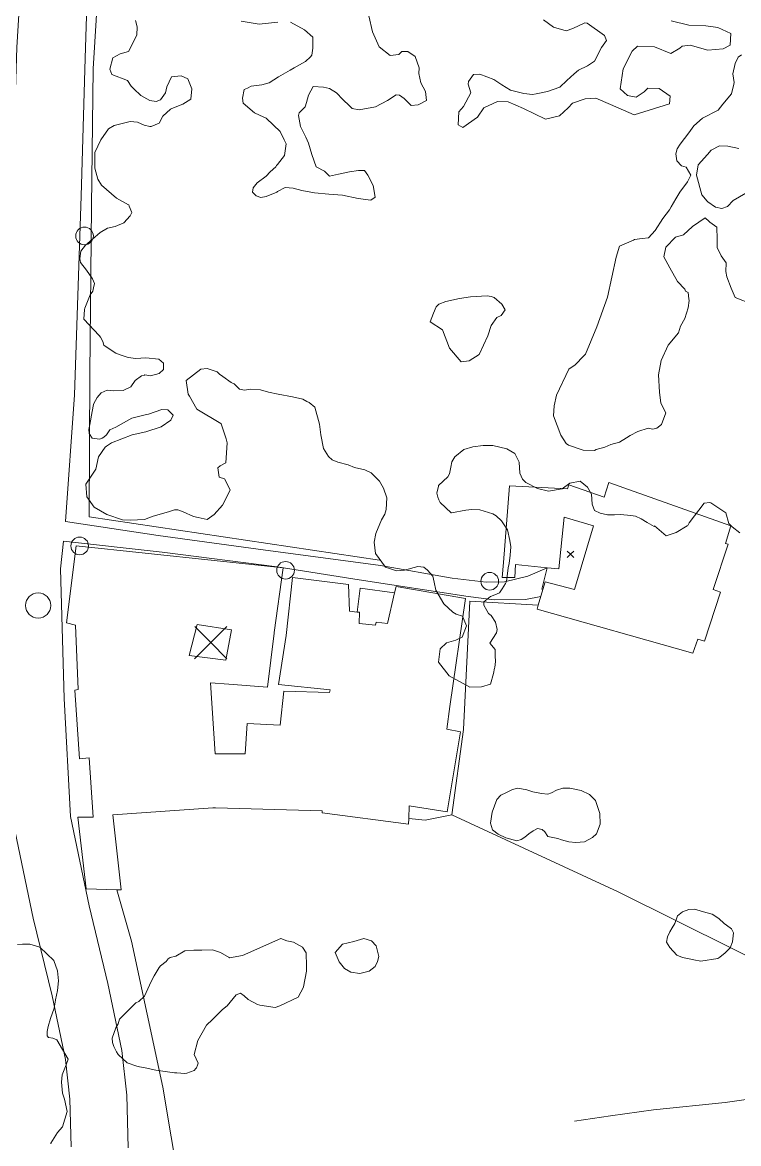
# Model space of a CAD drawing. Header units: metres. Extents: x 4652992 to 4879070, y 2074171 to 2309877.
# Drawn here: x 4654156.2 to 4654218.9, y 2307525.3 to 2307623.4 of the extents above; entities that cross this region are included whole.
import ezdxf

# ---------------------------------------------------------------- set-up
doc = ezdxf.new("R2010")
doc.units = ezdxf.units.M
doc.header["$MEASUREMENT"] = 0
doc.linetypes.add('DGN Style 3', pattern=[92.779933, 66.271381, -26.508552])
doc.layers.get('0').update_dxf_attribs({"color": 4, "lineweight": 0})
for name, color, linetype, lineweight in [('Level 18', 5, 'Continuous', 0), ('Level 19', 38, 'DGN Style 3', 0), ('Level 30', 5, 'Continuous', 0), ('Level 37', 3, 'Continuous', 0), ('Level 39', 9, 'Continuous', 0), ('Level 40', 1, 'Continuous', 0), ('Level 45', 9, 'Continuous', 0), ('Level 61', 4, 'Continuous', 0), ('Level 62', 4, 'Continuous', 0), ('Level 63', 3, 'Continuous', 0)]:
    doc.layers.add(name, color=color, linetype=linetype, lineweight=lineweight)

# ---------------------------------------------------------------- blocks, each defined once
blk = doc.blocks.new('POSTE')
at = {"color": 0, "linetype": 'ByBlock', "lineweight": -2}
blk.add_circle((0, 0), 0.770001, dxfattribs=at)
blk = doc.blocks.new('AL')
at = {"color": 0, "linetype": 'ByBlock', "lineweight": -2, "ltscale": 10}
blk.add_circle((0, 0), 1.100002, dxfattribs=at)
blk = doc.blocks.new('COTA')
at = {"color": 0, "linetype": 'ByBlock', "lineweight": -2, "ltscale": 10}
for p, q in [((-1.408457, 1.419522), (0, 0)), ((1.419522, 1.408457), (0, 0)), ((0, 0), (-1.419522, -1.408457)), ((0, 0), (1.408457, -1.419522))]:
    blk.add_line(p, q, dxfattribs=at)

msp = doc.modelspace()

# ---------------------------------------------------------------- linework, layer by layer
at = {"layer": 'Level 18', "color": 30}
for points in [[(4654159.944027, 2307579.750751, 1369.842738), (4654160.739083, 2307590.838462, 1368.62285), (4654161.303919, 2307608.224928, 1366.480114), (4654161.671776, 2307620.312413, 1364.809011), (4654162.016816, 2307631.440102, 1363.300824), (4654162.034107, 2307631.997755, 1363.2324), (4654162.092959, 2307632.880236, 1363.144985), (4654162.860176, 2307644.384557, 1362.132636), (4654163.837697, 2307659.28406, 1360.745777), (4654164.293136, 2307676.211612, 1359.388858), (4654165.445285, 2307694.717029, 1357.438978), (4654166.003327, 2307706.241484, 1356.053653), (4654167.792369, 2307731.258301, 1352.938586), (4654168.375376, 2307739.273994, 1352.10997), (4654168.229327, 2307748.154153, 1351.207726), (4654167.990342, 2307757.383387, 1350.215191), (4654167.44112, 2307771.048812, 1348.587897), (4654167.228226, 2307773.945371, 1348.174951), (4654167.048122, 2307776.39579, 1347.843984), (4654166.326664, 2307788.249847, 1346.198855), (4654164.708034, 2307799.225656, 1344.698556), (4654164.115723, 2307801.584107, 1344.334425)], [(4654156.369616, 2307632.793815, 1363.256254), (4654155.67289, 2307621.25058, 1364.67296), (4654155.305145, 2307609.16679, 1366.32941), (4654155.10507, 2307591.379807, 1368.509832), (4654154.932466, 2307579.768557, 1369.766389), (4654154.489895, 2307575.809567, 1370.196073), (4654154.766552, 2307566.205168, 1370.845889), (4654154.828308, 2307564.061262, 1371.040502), (4654155.393298, 2307553.286996, 1371.37239), (4654157.118831, 2307545.019247, 1371.525649), (4654158.774748, 2307538.221189, 1371.697675), (4654159.935728, 2307532.667271, 1371.931158), (4654160.317766, 2307529.199395, 1372.114), (4654160.427638, 2307525.006552, 1372.391293)], [(4654159.769024, 2307578.027894, 1370.001854), (4654159.497925, 2307575.602795, 1370.242527), (4654159.824536, 2307564.264191, 1371.033838), (4654160.36632, 2307553.932462, 1371.359905), (4654161.996419, 2307546.121978, 1371.561116), (4654163.652148, 2307539.324692, 1371.721519), (4654164.879264, 2307533.454391, 1371.858916), (4654165.310577, 2307529.539233, 1372.104304), (4654165.431497, 2307524.924788, 1372.413692)]]:
    msp.add_polyline3d(points, dxfattribs=at)
at = {"layer": 'Level 19', "linetype": 'DGN Style 3'}
for points in [[(4654159.944027, 2307579.750751, 1369.842738), (4654168.060796, 2307578.537425, 1370.908007), (4654176.796215, 2307577.330094, 1371.489241), (4654187.523815, 2307575.893958, 1371.853893), (4654193.797116, 2307574.791666, 1371.824524), (4654196.75627, 2307574.439072, 1371.632332), (4654198.372603, 2307574.475642, 1371.273272), (4654200.411026, 2307574.963379, 1370.769844), (4654202.109832, 2307575.714855, 1370.636211)], [(4654201.544376, 2307573.195803, 1370.936456), (4654200.214656, 2307572.935001, 1371.279615), (4654197.473825, 2307572.911015, 1371.574777), (4654195.196614, 2307573.180562, 1371.736974), (4654185.657355, 2307574.661433, 1371.766416), (4654178.454318, 2307575.791316, 1371.507171), (4654168.386498, 2307577.065181, 1370.875433), (4654159.769024, 2307578.027894, 1370.001854)]]:
    msp.add_polyline3d(points, dxfattribs=at)
at = {"layer": 'Level 30', "color": 1}
for points in [[(4654207.486719, 2307583.164155, 1372.232251), (4654218.186407, 2307579.387157, 1372.232251), (4654217.707726, 2307577.819829, 1372.632252), (4654217.945083, 2307577.772437, 1372.632252), (4654216.627962, 2307573.796836, 1373.632252), (4654217.274099, 2307573.555627, 1373.632252), (4654215.870294, 2307569.290487, 1372.932251), (4654215.27393, 2307569.448663, 1372.932251), (4654214.846528, 2307568.231223, 1372.932251), (4654201.211385, 2307572.076137, 1373.132252), (4654201.321253, 2307572.445564, 1373.132252), (4654201.722931, 2307573.796184, 1373.132252), (4654201.920735, 2307574.461293, 1373.132252), (4654204.482065, 2307573.792675, 1372.832252), (4654206.160267, 2307579.386493, 1372.932251), (4654203.598814, 2307580.144949, 1372.932251), (4654203.124646, 2307575.614594, 1373.132252), (4654202.109832, 2307575.714855, 1373.132252), (4654199.34089, 2307575.988419, 1373.132252), (4654199.268554, 2307574.862255, 1372.232251), (4654198.166646, 2307574.857483, 1372.232251), (4654198.271742, 2307576.170856, 1373.232251), (4654198.78886, 2307582.891798, 1373.232251), (4654203.892538, 2307582.613495, 1373.232251), (4654204.007928, 2307582.959527, 1372.832252), (4654207.088858, 2307581.872633, 1372.232251), (4654207.486719, 2307583.164155, 1372.232251)], [(4654178.975749, 2307575.705882, 1376.222), (4654178.212463, 2307570.027262, 1376.222), (4654178.205418, 2307569.974851, 1376.222), (4654177.612475, 2307565.240012, 1374.0323), (4654174.225376, 2307565.512994, 1374.017), (4654172.633017, 2307565.64133, 1374.3323), (4654173.027547, 2307559.425334, 1374.8523), (4654175.674795, 2307559.413189, 1375.1323), (4654175.840951, 2307562.078506, 1374.7323), (4654178.736887, 2307561.928836, 1374.7323), (4654179.052225, 2307564.898794, 1374.7323), (4654183.055308, 2307564.774152, 1374.8323), (4654183.104157, 2307565.013634, 1374.8323), (4654178.595426, 2307565.498646, 1374.8323), (4654179.259207, 2307569.76901, 1374.8323), (4654179.809197, 2307574.849715, 1373.9323), (4654184.709691, 2307574.24998, 1373.9323), (4654184.794447, 2307571.900008, 1374.2323), (4654185.467334, 2307571.833206, 1374.2323), (4654185.681647, 2307571.81193, 1374.2323), (4654185.629702, 2307570.83038, 1374.9323), (4654187.083298, 2307570.688455, 1374.9323), (4654187.135623, 2307570.945025, 1374.9323), (4654188.121741, 2307570.837113, 1374.9323), (4654188.742788, 2307573.509979, 1374.6019), (4654188.873518, 2307574.072616, 1374.5323), (4654194.945545, 2307573.00854, 1374.5323), (4654193.58587, 2307563.572778, 1375.1323), (4654193.329275, 2307561.585708, 1375.8323), (4654194.52466, 2307561.346867, 1375.5323), (4654193.331503, 2307554.340941, 1375.7323), (4654190.032229, 2307554.870714, 1376.4323), (4654189.98872, 2307553.757576, 1376.4323), (4654189.969038, 2307553.254037, 1376.4323), (4654182.394373, 2307554.26225, 1375.6323), (4654182.400773, 2307554.438902, 1375.6323), (4654173.076918, 2307554.684513, 1375.8885), (4654172.822305, 2307554.69122, 1375.4323), (4654164.089556, 2307554.091712, 1374.6323), (4654164.823739, 2307547.515377, 1374.6323), (4654164.418961, 2307547.524616, 1374.6323), (4654161.733883, 2307547.585904, 1374.6323), (4654161.015744, 2307553.859306, 1374.6323), (4654162.351019, 2307553.859877, 1374.6323), (4654162.019263, 2307559.063226, 1374.6323), (4654161.156511, 2307558.968306, 1374.6323), (4654160.752037, 2307564.987058, 1374.4323), (4654161.031944, 2307565.049939, 1374.4323), (4654160.81616, 2307570.675333, 1374.4323), (4654160.031969, 2307570.897414, 1375.9323), (4654160.879357, 2307577.617328, 1376.3323), (4654178.975749, 2307575.705882, 1376.222)], [(4654170.776437, 2307568.030722, 1373.7323), (4654173.968328, 2307567.615593, 1373.6386), (4654174.458353, 2307570.270863, 1376.1323), (4654171.447837, 2307570.747659, 1376.1323), (4654170.776437, 2307568.030722, 1373.7323)]]:
    msp.add_polyline3d(points, dxfattribs=at)
at = {"layer": 'Level 37', "elevation": 1373.432251, "flags": 128}
msp.add_lwpolyline([(4654185.467334, 2307571.833206), (4654185.740543, 2307573.923439), (4654188.742788, 2307573.509979)], dxfattribs=at)
at = {"layer": 'Level 37'}
for points in [[(4654187.426899, 2307576.381089, 1374.232251), (4654161.995799, 2307580.156737, 1373.432251), (4654162.059296, 2307592.683674, 1371.532252), (4654162.219575, 2307607.32159, 1369.392252), (4654162.344504, 2307619.373399, 1367.612252), (4654163.702924, 2307641.193479, 1365.412252), (4654166.491317, 2307668.894736, 1363.241407)], [(4654193.766997, 2307554.070934, 1374.732251), (4654208.325496, 2307547.324076, 1375.506254), (4654223.5146, 2307539.766449, 1375.006254), (4654231.19187, 2307544.668682, 1374.006254), (4654240.437481, 2307551.243955, 1372.006254), (4654251.619359, 2307559.544405, 1369.006254), (4654261.273748, 2307566.648393, 1366.506254), (4654270.338987, 2307573.761053, 1364.006254), (4654267.078027, 2307577.014191, 1364.190988), (4654261.512859, 2307582.566012, 1364.506254), (4654254.475388, 2307589.29742, 1364.006254), (4654257.061452, 2307594.045139, 1363.106255), (4654257.932782, 2307595.55969, 1363.057928)], [(4654189.98872, 2307553.757576, 1374.732251), (4654191.414037, 2307553.611605, 1374.732251), (4654193.766997, 2307554.070934, 1374.732251), (4654194.765688, 2307561.552517, 1374.432251), (4654195.338902, 2307572.781075, 1373.132252), (4654201.321253, 2307572.445564, 1372.742066)], [(4654164.418961, 2307547.524616, 1373.460917), (4654165.708197, 2307543.019031, 1373.732251), (4654168.461394, 2307530.242045, 1373.532252), (4654169.909117, 2307521.543223, 1373.932251), (4654166.364065, 2307520.959994, 1373.932251), (4654166.288116, 2307513.748262, 1375.232251), (4654165.825065, 2307505.623218, 1376.132252), (4654165.49212, 2307501.233626, 1376.732251), (4654170.347806, 2307501.015523, 1376.638778)], [(4654204.502295, 2307527.251376, 1376.640047), (4654207.641215, 2307527.724795, 1376.840047), (4654211.411791, 2307528.249209, 1376.840047), (4654217.668215, 2307528.894061, 1375.940048), (4654223.822143, 2307529.769004, 1375.940048), (4654228.127051, 2307530.395453, 1375.640047), (4654232.374977, 2307531.103839, 1375.240048), (4654241.460479, 2307532.277062, 1373.740048), (4654245.995557, 2307533.166473, 1373.540048), (4654254.59169, 2307534.090912, 1371.440048), (4654263.44615, 2307535.021075, 1369.340047), (4654272.284444, 2307535.641598, 1368.740048), (4654280.201259, 2307536.159147, 1367.173064)]]:
    msp.add_polyline3d(points, dxfattribs=at)
at = {"layer": 'Level 40', "color": 3, "flags": 128}
for points, elevation in [([(4654205.078021, 2307556.21799), (4654205.799074, 2307555.846158), (4654206.322627, 2307555.342894), (4654206.712428, 2307554.182826), (4654206.752844, 2307553.263386), (4654206.410422, 2307552.420384), (4654206.058934, 2307552.091842), (4654205.356996, 2307551.719361), (4654204.60141, 2307551.642411), (4654203.988651, 2307551.707826), (4654203.3435, 2307551.89364), (4654203.0265, 2307552.013914), (4654202.151438, 2307552.188681), (4654201.890192, 2307552.582637), (4654201.650189, 2307552.80146), (4654201.267353, 2307552.877919), (4654200.883454, 2307552.669776), (4654200.4884, 2307552.406895), (4654200.148035, 2307552.133088), (4654199.818819, 2307551.914018), (4654199.457214, 2307551.815343), (4654198.483923, 2307552.066695), (4654197.806398, 2307552.372904), (4654197.315258, 2307552.755815), (4654197.153343, 2307553.357786), (4654197.288266, 2307554.299197), (4654197.686552, 2307555.415826), (4654198.049219, 2307555.799071), (4654198.4878, 2307555.996275), (4654199.05806, 2307556.281095), (4654199.540172, 2307556.412644), (4654200.305807, 2307556.259737), (4654200.841539, 2307556.095786), (4654201.607178, 2307555.942878), (4654202.165214, 2307555.88839), (4654202.472106, 2307555.997974), (4654202.921821, 2307556.249906), (4654203.46976, 2307556.425263), (4654204.093629, 2307556.414584), (4654205.078021, 2307556.21799)], 1378.132252), ([(4654212.848455, 2307542.452825), (4654212.547706, 2307542.939829), (4654212.641647, 2307543.40136), (4654212.838053, 2307543.842421), (4654213.039199, 2307544.1758), (4654213.276396, 2307544.555339), (4654213.519762, 2307545.227139), (4654213.941483, 2307545.596493), (4654214.485586, 2307545.781313), (4654214.998378, 2307545.8123), (4654215.981746, 2307545.535852), (4654216.534864, 2307545.372018), (4654217.128312, 2307545.01336), (4654217.59843, 2307544.572605), (4654218.104604, 2307544.17801), (4654218.222253, 2307544.101148), (4654218.415816, 2307543.742304), (4654218.336158, 2307542.957743), (4654218.124132, 2307542.439751), (4654217.686765, 2307541.993442), (4654217.208592, 2307541.608645), (4654217.028801, 2307541.511137), (4654215.541104, 2307541.274601), (4654214.951903, 2307541.392284), (4654214.516408, 2307541.479268), (4654213.952827, 2307541.591834), (4654213.43574, 2307541.80185), (4654212.848455, 2307542.452825)], 1378.44)]:
    msp.add_lwpolyline(points, dxfattribs=dict(at, elevation=elevation))
at = {"layer": 'Level 40', "color": 3}
for points in [[(4654218.966202, 2307578.750511, 1373.5358), (4654218.286678, 2307579.276631, 1373.5358), (4654217.99828, 2307579.585179, 1373.5358), (4654217.729801, 2307580.505662, 1373.5358), (4654216.429818, 2307581.384983, 1373.5358), (4654216.340259, 2307581.421981, 1373.5358), (4654215.836857, 2307581.35771, 1373.5358), (4654214.519912, 2307579.62717, 1373.5358), (4654214.422601, 2307579.395631, 1373.5358), (4654214.36647, 2307579.38032, 1373.5358), (4654213.380723, 2307578.7859, 1373.5358), (4654212.505714, 2307578.495687, 1373.5358), (4654211.508462, 2307579.375154, 1373.5358), (4654211.468172, 2307579.333004, 1373.5358), (4654210.862964, 2307579.65462, 1373.5358), (4654210.320907, 2307579.975829, 1373.5358), (4654209.822859, 2307580.21365, 1373.5358), (4654209.43717, 2307580.290659, 1373.5358), (4654208.50942, 2307580.383022, 1373.5358), (4654207.981635, 2307580.354419, 1373.5358), (4654207.373561, 2307580.353578, 1373.5358), (4654206.748743, 2307580.476089, 1373.5358), (4654206.254367, 2307580.721919, 1373.5358), (4654206.043548, 2307581.287403, 1373.5358), (4654205.966493, 2307582.151462, 1373.5358), (4654205.641786, 2307582.758312, 1373.5358), (4654204.980572, 2307583.288539, 1373.5358), (4654204.092237, 2307583.114571, 1373.5358), (4654203.401526, 2307582.614512, 1373.5358), (4654202.212749, 2307582.413003, 1373.5358), (4654201.240541, 2307582.655782, 1373.5358), (4654200.242563, 2307583.180532, 1373.5358), (4654199.947982, 2307583.44869, 1373.5358), (4654199.705245, 2307583.990486, 1373.5358), (4654199.650953, 2307584.95493, 1373.5358), (4654199.275208, 2307585.714658, 1373.5358), (4654198.557955, 2307586.12339, 1373.5358), (4654197.353063, 2307586.416361, 1373.5358), (4654196.491017, 2307586.40114, 1373.5358), (4654195.587095, 2307586.299355, 1373.5358), (4654194.80153, 2307586.052977, 1373.5358), (4654194.003405, 2307585.430063, 1373.5358), (4654193.760459, 2307584.976672, 1373.5358), (4654193.668812, 2307584.527167, 1373.5358), (4654193.544138, 2307583.915666, 1373.5358), (4654193.416945, 2307583.670629, 1373.5358), (4654192.585014, 2307582.902555, 1373.5358), (4654192.57518, 2307582.854325, 1373.5358), (4654192.447341, 2307582.227335, 1373.5358), (4654192.51697, 2307581.888275, 1373.5358), (4654192.620517, 2307581.650963, 1373.5358), (4654192.733719, 2307581.417238, 1373.5358), (4654193.704878, 2307580.52059, 1373.5358), (4654193.719224, 2307580.517726, 1373.5358), (4654194.987051, 2307580.737405, 1373.5358), (4654195.500421, 2307580.810274, 1373.5358), (4654196.212205, 2307580.772579, 1373.5358), (4654197.34293, 2307580.44178, 1373.5358), (4654197.634469, 2307580.238625, 1373.5358), (4654198.091173, 2307579.811646, 1373.5358), (4654198.621102, 2307579.038103, 1373.5358), (4654198.829237, 2307578.091882, 1373.5358), (4654198.917733, 2307577.541325, 1373.5358), (4654198.860897, 2307576.798597, 1373.5358), (4654198.767677, 2307576.066394, 1373.5358), (4654198.6919, 2307575.694561, 1373.5358), (4654198.531645, 2307574.50093, 1375.0358), (4654198.43929, 2307574.337004, 1375.0358), (4654198.164011, 2307573.875535, 1375.0358), (4654197.929004, 2307573.50971, 1375.0358), (4654197.528885, 2307573.339073, 1375.0358), (4654197.143193, 2307573.196423, 1375.0358), (4654196.568028, 2307572.729222, 1375.0358), (4654196.546297, 2307572.445729, 1375.0358), (4654196.821699, 2307571.969085, 1375.0358), (4654196.961293, 2307571.710197, 1375.0358), (4654197.194184, 2307571.533369, 1375.0358), (4654197.576933, 2307570.955575, 1375.0358), (4654197.724263, 2307570.293527, 1375.0358), (4654197.665384, 2307570.004618, 1375.0358), (4654197.080048, 2307569.098423, 1375.0358), (4654197.546133, 2307568.542296, 1375.64), (4654197.540095, 2307568.002239, 1375.64), (4654197.573027, 2307567.497215, 1375.64), (4654197.510058, 2307566.966021, 1375.64), (4654197.499831, 2307566.915838, 1375.64), (4654197.403572, 2307566.443509, 1375.64), (4654197.139776, 2307565.530876, 1376.44), (4654196.36447, 2307565.27828, 1376.44), (4654195.320332, 2307565.260445, 1376.44), (4654193.531802, 2307566.251376, 1376.44), (4654192.582348, 2307567.451597, 1375.64), (4654192.726108, 2307568.601049, 1375.64), (4654193.285506, 2307569.12372, 1375.64), (4654194.105109, 2307569.367863, 1375.64), (4654194.668159, 2307569.620976, 1375.64), (4654195.038797, 2307570.622292, 1377.0358), (4654194.695505, 2307571.475594, 1377.5358), (4654194.122662, 2307571.645105, 1378.0358), (4654193.827997, 2307571.824463, 1378.0358), (4654193.063566, 2307572.562572, 1378.0358), (4654192.366231, 2307573.758762, 1378.0358), (4654192.214568, 2307574.438768, 1378.0358), (4654192.082701, 2307574.971451, 1378.0358), (4654191.6246, 2307575.506246, 1377.0358), (4654191.297672, 2307575.748097, 1377.0358), (4654190.766354, 2307575.822555, 1377.0358), (4654189.597836, 2307575.508425, 1377.0358), (4654188.924667, 2307575.44052, 1377.0358), (4654187.954913, 2307575.745134, 1377.0358), (4654187.086631, 2307576.954003, 1377.0358), (4654186.949195, 2307577.950034, 1377.0358), (4654187.095953, 2307578.715433, 1377.0358), (4654187.595572, 2307579.904777, 1377.0358), (4654187.887531, 2307580.392505, 1377.0358), (4654188.004255, 2307580.81776, 1377.0358), (4654188.053586, 2307581.813873, 1377.0358), (4654187.768649, 2307582.673156, 1377.0358), (4654187.428171, 2307583.282362, 1377.0358), (4654186.705075, 2307584.013686, 1377.0358), (4654186.135432, 2307584.289944, 1377.0358), (4654185.220849, 2307584.485177, 1376.0358), (4654184.686658, 2307584.729152, 1376.0358), (4654183.783515, 2307584.959508, 1376.0358), (4654183.270973, 2307585.161902, 1376.0358), (4654182.946438, 2307585.432442, 1376.0358), (4654182.528384, 2307586.160644, 1376.0358), (4654182.291512, 2307587.352097, 1376.0358), (4654182.165144, 2307588.271469, 1376.0358), (4654181.763729, 2307589.765032, 1376.0358), (4654181.256572, 2307590.160308, 1376.0358), (4654181.059309, 2307590.250216, 1376.0358), (4654180.7087, 2307590.475899, 1376.0358), (4654179.793093, 2307590.658817, 1374.0358), (4654178.540205, 2307590.908965, 1374.0358), (4654177.69763, 2307591.077191, 1374.0358), (4654177.010559, 2307591.271244, 1374.0358), (4654176.145518, 2307591.329935, 1374.0358), (4654175.61043, 2307591.25399, 1374.0358), (4654175.177799, 2307591.329532, 1374.0358), (4654174.700655, 2307591.803426, 1374.0358), (4654174.673651, 2307591.801508, 1374.0358), (4654174.426518, 2307591.912764, 1373.0358), (4654173.720826, 2307592.449328, 1372.5358), (4654173.420452, 2307592.65618, 1372.5358), (4654173.214132, 2307592.844254, 1372.5358), (4654172.349443, 2307593.163773, 1372.5358), (4654171.794603, 2307593.08633, 1372.5358), (4654170.509341, 2307592.113602, 1372.5358), (4654170.66465, 2307590.905199, 1372.5358), (4654170.798967, 2307590.71444, 1372.5358), (4654171.42707, 2307589.590002, 1372.5358), (4654173.526641, 2307588.332775, 1373.0358), (4654173.558351, 2307588.311028, 1373.0358), (4654173.99805, 2307586.980912, 1373.0358), (4654174.096603, 2307586.63977, 1373.0358), (4654173.981346, 2307584.904973, 1373.0358), (4654173.487194, 2307584.628449, 1373.0358), (4654173.280638, 2307584.442271, 1373.0358), (4654173.388819, 2307583.646918, 1373.0358), (4654173.857715, 2307583.49326, 1373.0358), (4654174.339069, 2307582.521302, 1373.0358), (4654173.829421, 2307581.447348, 1373.0358), (4654173.670471, 2307581.192539, 1373.0358), (4654172.96143, 2307580.355242, 1373.0358), (4654172.33878, 2307579.941179, 1373.0358), (4654171.548835, 2307580.098915, 1373.0358), (4654171.128795, 2307580.182788, 1373.0358), (4654170.224614, 2307580.608057, 1373.0358), (4654169.779919, 2307580.781339, 1374.5358), (4654169.490982, 2307580.785592, 1374.5358), (4654168.939467, 2307580.594518, 1374.5358), (4654167.596948, 2307580.236269, 1374.5358), (4654166.855778, 2307579.934691, 1374.5358), (4654165.613164, 2307579.859893, 1374.5358), (4654164.918526, 2307579.915301, 1374.5358), (4654163.565167, 2307580.370491, 1374.5358), (4654162.437862, 2307581.008009, 1374.5358), (4654161.803387, 2307581.917924, 1374.5358), (4654161.715082, 2307583.027185, 1374.5358), (4654162.301765, 2307583.889234, 1374.5358), (4654162.599541, 2307584.343669, 1374.62), (4654162.838614, 2307585.417584, 1374.62), (4654163.394733, 2307586.254703, 1373.99), (4654163.539423, 2307586.352024, 1373.8995), (4654163.95429, 2307586.63107, 1373.64), (4654165.777006, 2307587.351976, 1373.08), (4654166.959348, 2307587.615811, 1372.87), (4654168.305914, 2307588.056114, 1372.87), (4654169.163445, 2307588.626284, 1372.87), (4654169.351193, 2307589.072305, 1372.87), (4654168.89447, 2307589.518064, 1372.87), (4654168.355527, 2307589.561204, 1372.87), (4654167.79694, 2307589.350399, 1372.87), (4654167.20739, 2307589.145774, 1372.87), (4654167.039946, 2307589.114739, 1372.87), (4654165.75122, 2307588.793174, 1372.45), (4654164.337922, 2307588.027557, 1372.24), (4654163.803504, 2307587.779386, 1372.24), (4654163.522613, 2307587.351542, 1372.24), (4654163.286046, 2307587.140679, 1372.24), (4654163.13682, 2307587.063639, 1372.24), (4654162.925539, 2307586.954562, 1372.24), (4654162.268528, 2307587.053484, 1372.24), (4654161.99736, 2307587.462514, 1372.24), (4654161.97407, 2307587.822047, 1372.24), (4654162.062731, 2307588.256008, 1372.24), (4654162.259728, 2307589.378072, 1372.24), (4654162.386382, 2307589.997989, 1372.24), (4654162.405379, 2307590.090976, 1372.24), (4654162.705265, 2307590.611774, 1372.24), (4654163.048115, 2307591.027209, 1372.24), (4654163.576181, 2307591.244364, 1372.24), (4654164.177522, 2307591.188817, 1372.24), (4654164.990087, 2307591.220131, 1372.24), (4654165.667401, 2307591.536518, 1372.24), (4654166.041884, 2307592.10691, 1372.24), (4654166.576933, 2307592.516205, 1372.24), (4654166.865193, 2307592.580933, 1372.24), (4654166.881099, 2307592.584505, 1372.24), (4654167.38315, 2307592.516524, 1372.24), (4654168.134398, 2307592.721361, 1372.24), (4654168.526511, 2307593.062412, 1372.24), (4654168.510188, 2307593.614032, 1372.24), (4654168.096095, 2307593.954757, 1372.24), (4654166.961754, 2307594.084466, 1372.24), (4654166.080928, 2307594.034534, 1372.24), (4654165.417647, 2307594.10245, 1372.24), (4654164.723763, 2307594.344255, 1372.24), (4654164.333959, 2307594.480095, 1372.24), (4654163.330428, 2307595.171514, 1372.6432), (4654163.288636, 2307595.200309, 1372.66), (4654163.19077, 2307595.509988, 1372.66), (4654163.012669, 2307595.900159, 1372.66), (4654162.893897, 2307596.028147, 1372.563), (4654161.556273, 2307597.46956, 1371.47), (4654161.597029, 2307598.30085, 1371.47), (4654161.64226, 2307598.420067, 1371.47), (4654162.086651, 2307599.591342, 1371.47), (4654162.31776, 2307599.93261, 1371.47), (4654162.386254, 2307600.201895, 1371.47), (4654162.481868, 2307600.577802, 1371.47), (4654162.309842, 2307600.999543, 1371.47), (4654161.785395, 2307601.749899, 1371.47), (4654161.248282, 2307602.438208, 1371.47), (4654161.187628, 2307602.773134, 1371.47), (4654161.289721, 2307603.430659, 1371.47), (4654161.682886, 2307603.933222, 1371.47), (4654162.312118, 2307604.485488, 1371.47), (4654162.978686, 2307605.06257, 1371.47), (4654163.600885, 2307605.422545, 1371.47), (4654164.278081, 2307605.577863, 1371.47), (4654165.055308, 2307605.906882, 1371.47), (4654165.597808, 2307606.5087, 1371.47), (4654165.754192, 2307606.800259, 1371.47), (4654165.522358, 2307607.349441, 1371.47), (4654165.471478, 2307607.469968, 1371.47), (4654165.451324, 2307607.481094, 1371.4542), (4654164.39707, 2307608.063118, 1370.63), (4654163.076639, 2307609.192463, 1370.49), (4654162.768213, 2307609.738785, 1370.49), (4654162.51123, 2307610.694939, 1370.49), (4654162.499229, 2307612.068411, 1370.07), (4654163.01588, 2307613.179041, 1369.72), (4654163.697928, 2307614.142634, 1369.72), (4654164.209183, 2307614.428716, 1369.72), (4654165.603906, 2307614.764847, 1369.72), (4654166.238106, 2307614.702938, 1369.72), (4654166.834212, 2307614.454568, 1369.72), (4654167.318353, 2307614.334804, 1369.72), (4654167.440168, 2307614.321804, 1369.5358), (4654168.140503, 2307614.624121, 1369.5358), (4654168.452161, 2307615.226187, 1369.5358), (4654168.464273, 2307615.247218, 1369.5358), (4654169.128049, 2307615.851555, 1369.5358), (4654169.241267, 2307615.905592, 1369.5358), (4654170.213189, 2307616.292955, 1369.5358), (4654170.897393, 2307616.733508, 1369.5358), (4654171.000711, 2307617.630058, 1369.5358), (4654170.633646, 2307618.520113, 1369.5358), (4654170.063619, 2307618.757802, 1369.5358), (4654169.225921, 2307618.689073, 1369.5358), (4654168.794467, 2307617.804851, 1369.5358), (4654168.684593, 2307617.28756, 1369.5358), (4654168.258196, 2307616.681149, 1369.5358), (4654167.868308, 2307616.526349, 1369.5358), (4654167.331255, 2307616.603195, 1369.5358), (4654166.520688, 2307617.03644, 1369.5358), (4654165.904564, 2307617.624794, 1369.5358), (4654165.699535, 2307617.87218, 1369.5358), (4654165.37571, 2307618.352238, 1369.5358), (4654163.997765, 2307618.873426, 1369.5358), (4654163.811411, 2307619.367693, 1369.5358), (4654164.08505, 2307620.350136, 1369.5358), (4654164.729022, 2307620.705621, 1369.5358), (4654165.445897, 2307620.909032, 1369.5358), (4654166.179184, 2307622.334349, 1369.5358), (4654166.200734, 2307623.053984, 1369.5358), (4654166.052488, 2307623.613008, 1369.5358)], [(4654175.311487, 2307623.549958, 1366.01), (4654176.896076, 2307623.291232, 1366.29), (4654178.520126, 2307623.47781, 1366.57)], [(4654179.624205, 2307623.458867, 1366.57), (4654180.851714, 2307622.811001, 1366.57), (4654181.575585, 2307622.162938, 1366.57), (4654181.581502, 2307621.204938, 1366.57), (4654181.501503, 2307620.566227, 1366.57), (4654181.375091, 2307620.440377, 1366.57), (4654180.937583, 2307620.024096, 1366.57), (4654179.947203, 2307619.463535, 1366.7469), (4654179.603538, 2307619.269018, 1366.8083), (4654178.586548, 2307618.693396, 1366.99), (4654177.77119, 2307618.151436, 1366.99), (4654177.131547, 2307617.977092, 1366.99), (4654176.2017, 2307617.860672, 1366.99), (4654175.854533, 2307617.701169, 1366.99), (4654175.590666, 2307617.579938, 1366.99), (4654175.43266, 2307616.80606, 1366.99), (4654175.498758, 2307616.390152, 1366.99), (4654176.48284, 2307615.539296, 1366.99), (4654177.290687, 2307615.165397, 1367.6474), (4654177.515086, 2307615.061538, 1367.83), (4654177.54234, 2307615.035227, 1367.8473), (4654178.725237, 2307613.89328, 1368.6), (4654179.077214, 2307613.168585, 1368.9728), (4654179.253993, 2307612.804609, 1369.16), (4654179.09545, 2307611.781987, 1369.16), (4654178.484088, 2307611.000344, 1369.16), (4654178.408566, 2307610.92848, 1369.16), (4654178.342402, 2307610.810302, 1369.0358), (4654177.860507, 2307610.361434, 1369.0358), (4654177.489402, 2307609.97641, 1369.0358), (4654176.707261, 2307609.38976, 1369.0358), (4654176.375495, 2307608.976712, 1369.0358), (4654176.307263, 2307608.59988, 1370.0358), (4654176.632866, 2307608.27069, 1370.0358), (4654177.033837, 2307608.113787, 1370.0358), (4654177.489346, 2307608.208585, 1370.0358), (4654178.423922, 2307608.595138, 1370.0358), (4654178.483194, 2307608.642771, 1370.0358), (4654179.174525, 2307608.993187, 1370.0358), (4654179.861962, 2307608.949301, 1370.0358), (4654180.615311, 2307608.719313, 1370.0358), (4654181.736688, 2307608.518498, 1370.0358), (4654182.997815, 2307608.404174, 1370.0358), (4654184.186782, 2307608.322995, 1370.0358), (4654185.568281, 2307608.023475, 1370.0358), (4654186.660082, 2307607.873682, 1370.0358), (4654187.039195, 2307608.159047, 1370.0358), (4654186.876799, 2307609.157969, 1370.0358), (4654186.392712, 2307610.085141, 1370.0358), (4654186.098163, 2307610.476606, 1370.0358), (4654185.590285, 2307610.494133, 1370.0358), (4654184.790143, 2307610.362052, 1370.0358), (4654183.821238, 2307610.148239, 1370.0358), (4654183.033743, 2307609.993905, 1370.0358), (4654182.612941, 2307610.415137, 1370.0358), (4654181.880992, 2307610.812956, 1370.0358), (4654181.878314, 2307610.799837, 1370.0358), (4654181.512133, 2307611.878021, 1370.0358), (4654181.212131, 2307612.888938, 1370.0358), (4654180.964562, 2307613.388863, 1370.0358), (4654180.501299, 2307614.332089, 1370.0358), (4654180.325838, 2307615.287054, 1370.0358), (4654180.387649, 2307615.535179, 1370.0358), (4654180.792123, 2307615.926752, 1370.0358), (4654180.928973, 2307616.06129, 1370.0358), (4654181.023949, 2307616.425014, 1369.0358), (4654181.21553, 2307617.06752, 1369.0358), (4654181.615446, 2307617.835864, 1369.0358), (4654182.534641, 2307617.773929, 1369.0358), (4654183.053494, 2307617.670362, 1369.0358), (4654183.67177, 2307617.274459, 1369.0358), (4654184.221302, 2307616.707998, 1369.0358), (4654184.795717, 2307616.147672, 1369.0358), (4654185.028505, 2307615.898628, 1369.0358), (4654185.637971, 2307615.805951, 1369.0358), (4654187.077552, 2307616.06195, 1369.0358), (4654188.132491, 2307616.616046, 1369.0358), (4654188.882434, 2307617.11458, 1369.0358), (4654189.181941, 2307617.08668, 1369.0358), (4654189.569716, 2307616.784925, 1369.0358), (4654190.187823, 2307616.165274, 1369.0358), (4654190.811475, 2307616.243362, 1369.0358), (4654191.524047, 2307616.616731, 1369.0358), (4654191.458856, 2307617.407896, 1369.0358), (4654191.036913, 2307618.143012, 1369.0358), (4654190.86865, 2307618.967693, 1369.0358), (4654190.88589, 2307619.483722, 1369.0358), (4654190.551301, 2307620.466938, 1369.0358), (4654189.899328, 2307620.914609, 1369.0358), (4654189.382827, 2307620.91292, 1369.0358), (4654189.114151, 2307620.633385, 1369.0358), (4654188.365831, 2307620.54302, 1369.0358), (4654187.389112, 2307621.297907, 1369.0358), (4654186.807833, 2307622.633071, 1369.0358), (4654186.486039, 2307624.034049, 1369.0358)], [(4654201.768339, 2307623.664945, 1365.0358), (4654202.652122, 2307623.02004, 1365.0358), (4654203.762468, 2307622.72034, 1365.0358), (4654204.348934, 2307622.915631, 1365.0358), (4654205.387062, 2307623.411196, 1365.0358), (4654205.612189, 2307623.366263, 1365.0358), (4654207.110234, 2307622.286418, 1365.0358), (4654207.306829, 2307621.866529, 1365.5358), (4654206.86933, 2307621.251515, 1365.5358), (4654206.234583, 2307620.051538, 1365.5358), (4654205.62632, 2307619.649541, 1366.5358), (4654204.845375, 2307619.259824, 1366.5358), (4654204.469454, 2307618.945145, 1366.5358), (4654203.807769, 2307618.375725, 1366.5358), (4654203.220976, 2307617.791346, 1366.5358), (4654202.125119, 2307617.386511, 1366.5358), (4654201.149954, 2307617.19142, 1366.5358), (4654200.829059, 2307617.140698, 1368.0358), (4654200.066243, 2307617.21516, 1368.0358), (4654198.885364, 2307617.528661, 1368.0358), (4654198.124, 2307617.991813, 1368.0358), (4654197.437401, 2307618.440039, 1368.0358), (4654196.212276, 2307618.917957, 1368.0358), (4654195.658501, 2307618.872902, 1368.0358), (4654195.222285, 2307618.259816, 1368.0358), (4654195.176553, 2307618.035556, 1368.0358), (4654195.413143, 2307617.288161, 1368.0358), (4654194.780202, 2307616.091917, 1368.0358), (4654194.374453, 2307615.628301, 1368.0358), (4654194.295291, 2307614.477066, 1368.0358), (4654194.713361, 2307614.238008, 1368.0358), (4654195.988663, 2307615.150492, 1368.0358), (4654196.545377, 2307615.972979, 1368.0358), (4654197.744417, 2307616.511639, 1368.0358), (4654198.671997, 2307616.482088, 1368.0358), (4654200.03145, 2307615.899541, 1368.0358), (4654201.943284, 2307614.973332, 1368.0358), (4654203.171341, 2307615.272808, 1368.0358), (4654203.937012, 2307615.975764, 1368.0358), (4654204.327459, 2307616.364616, 1368.0358), (4654205.421197, 2307616.768677, 1368.0358), (4654206.363998, 2307616.813882, 1368.0358), (4654207.648727, 2307616.246266, 1368.0358), (4654209.725371, 2307615.364983, 1368.0358), (4654212.796047, 2307616.308004, 1368.0358), (4654212.858326, 2307616.995722, 1368.0358), (4654211.903069, 2307617.653146, 1368.0358), (4654210.90076, 2307617.697618, 1368.0358), (4654210.600344, 2307617.368615, 1368.0358), (4654209.880445, 2307616.889953, 1368.0358), (4654209.132859, 2307617.03917, 1368.0358), (4654208.47666, 2307617.63691, 1368.0358), (4654208.752201, 2307619.37112, 1368.0358), (4654209.535782, 2307620.926062, 1368.0358), (4654210.016154, 2307621.374685, 1368.0358), (4654211.48217, 2307621.315439, 1368.0358), (4654212.91636, 2307620.718046, 1368.0358), (4654213.710956, 2307621.181736, 1368.0358), (4654213.906139, 2307621.376134, 1368.0358), (4654214.624602, 2307621.466089, 1368.0358), (4654216.164006, 2307621.003273, 1368.0358), (4654217.51095, 2307621.12336, 1368.0358), (4654218.125558, 2307621.467392, 1368.0358), (4654218.17391, 2307622.468908, 1368.0358), (4654217.038736, 2307623.006594, 1368.0358), (4654215.976972, 2307623.140726, 1368.0358), (4654214.510999, 2307623.199972, 1368.0358), (4654212.956419, 2307623.588023, 1368.0358)], [(4654219.098453, 2307620.610368, 1367.2), (4654218.810298, 2307620.3979, 1367.2), (4654218.54168, 2307619.852678, 1366.92), (4654218.358403, 2307618.952551, 1366.92), (4654218.481848, 2307618.178531, 1366.92), (4654218.447816, 2307618.049125, 1366.9479), (4654218.225571, 2307617.204048, 1367.13), (4654217.482355, 2307616.295167, 1367.7537), (4654217.271584, 2307616.037414, 1367.9305), (4654217.057727, 2307615.775888, 1368.11), (4654215.69749, 2307615.074441, 1368.46), (4654214.948809, 2307614.382406, 1368.46), (4654214.497106, 2307613.771327, 1368.46), (4654213.738427, 2307612.800752, 1368.46), (4654213.46723, 2307612.387371, 1368.46), (4654213.375732, 2307611.938115, 1368.46), (4654213.436485, 2307611.318205, 1368.46), (4654213.866621, 2307610.905075, 1368.46), (4654214.261807, 2307610.77944, 1368.46), (4654214.681981, 2307610.087769, 1368.46), (4654214.374181, 2307609.494645, 1368.46), (4654213.723613, 2307608.595882, 1368.46), (4654213.370872, 2307608.011701, 1368.46), (4654212.953735, 2307607.307797, 1368.46), (4654212.800984, 2307607.050033, 1368.46), (4654212.222757, 2307606.27704, 1368.46), (4654211.544679, 2307605.243397, 1368.46), (4654210.957614, 2307604.591656, 1368.46), (4654210.400799, 2307604.520463, 1368.6958), (4654209.753622, 2307604.437715, 1368.6), (4654209.650831, 2307604.393324, 1368.6), (4654208.439652, 2307603.870266, 1368.6), (4654208.420926, 2307603.862179, 1368.6), (4654208.419069, 2307603.855991, 1368.6), (4654208.129729, 2307602.891699, 1368.6), (4654207.392324, 2307599.392837, 1369.58), (4654206.446713, 2307596.787856, 1370.63), (4654205.459856, 2307594.400282, 1371.12), (4654205.30738, 2307594.247424, 1371.4525), (4654204.535904, 2307593.474013, 1371.26), (4654203.999024, 2307593.095268, 1371.1774), (4654202.905675, 2307590.805602, 1371.5358), (4654202.71928, 2307589.890851, 1371.5358), (4654202.658841, 2307589.01043, 1371.5358), (4654203.289595, 2307587.310822, 1372.0358), (4654203.763469, 2307586.595384, 1372.5358), (4654203.96853, 2307586.43559, 1372.5358), (4654205.246533, 2307586.00215, 1372.5358), (4654206.251845, 2307585.979713, 1372.5358), (4654206.389277, 2307586.071127, 1372.5358), (4654207.150848, 2307586.25616, 1374.0358), (4654207.676277, 2307586.507115, 1374.0358), (4654208.429588, 2307586.71257, 1374.0358), (4654209.035197, 2307587.066129, 1374.0358), (4654209.378093, 2307587.294211, 1374.0358), (4654210.040663, 2307587.63639, 1374.0358), (4654210.931108, 2307587.933068, 1374.0358), (4654211.3457, 2307587.846597, 1373.0358), (4654211.697023, 2307587.923221, 1372.5358), (4654212.120911, 2307588.254547, 1372.5358), (4654212.486831, 2307589.280627, 1372.38), (4654212.039888, 2307590.117399, 1372.38), (4654211.937632, 2307591.067681, 1372.38), (4654211.858426, 2307592.591871, 1371.4), (4654212.086509, 2307593.842819, 1371.12), (4654212.693305, 2307595.204888, 1370.35), (4654213.606255, 2307596.279453, 1370.07), (4654213.763094, 2307596.841556, 1370.07), (4654214.156714, 2307597.525924, 1370.07), (4654214.428909, 2307598.446441, 1370.07), (4654214.520881, 2307599.106226, 1370.07), (4654214.505628, 2307599.255144, 1370.07), (4654214.44997, 2307599.798516, 1370.07), (4654214.216499, 2307599.919179, 1370.1529), (4654214.146277, 2307600.080456, 1371.19), (4654213.52204, 2307600.755242, 1371.19), (4654212.844661, 2307601.967028, 1370.8367), (4654212.314214, 2307602.915961, 1370.56), (4654212.488279, 2307603.770615, 1370.56), (4654213.346567, 2307604.658068, 1370.56), (4654214.023251, 2307604.861794, 1370.56), (4654214.828745, 2307605.57293, 1369.02), (4654215.940054, 2307606.343256, 1368.32), (4654216.282465, 2307606.024441, 1367.4271), (4654216.34273, 2307605.968329, 1367.27), (4654216.954412, 2307605.529797, 1366.78), (4654216.991612, 2307604.458433, 1366.78), (4654216.972745, 2307603.738704, 1366.78), (4654217.338565, 2307603.02729, 1366.78), (4654217.761936, 2307602.389496, 1366.78), (4654217.73475, 2307601.62883, 1366.78), (4654217.815065, 2307601.187183, 1366.78), (4654218.204412, 2307600.173092, 1366.78), (4654218.553608, 2307599.37981, 1366.78), (4654220.04601, 2307598.786633, 1367.76)], [(4654219.488735, 2307608.501596, 1367.69), (4654218.385759, 2307607.857048, 1367.27), (4654217.89318, 2307607.31746, 1367.27), (4654217.393748, 2307607.161985, 1367.27), (4654216.821643, 2307607.276184, 1367.27), (4654216.152649, 2307607.749947, 1367.27), (4654216.117004, 2307607.792514, 1367.27), (4654215.63954, 2307608.362698, 1367.27), (4654215.177758, 2307610.076423, 1367.27), (4654215.304381, 2307610.984791, 1367.5358), (4654216.1467, 2307611.892538, 1367.5358), (4654216.458308, 2307612.248729, 1367.5358), (4654217.195349, 2307612.639536, 1367.5358), (4654217.907958, 2307612.616835, 1367.5358), (4654218.884357, 2307612.421942, 1367.5358)], [(4654197.18345, 2307599.450193, 1370.84), (4654196.858484, 2307599.520312, 1370.84), (4654195.379382, 2307599.410847, 1370.84), (4654194.42162, 2307599.278251, 1370.84), (4654193.237712, 2307599.0289, 1370.84), (4654192.621961, 2307598.787546, 1370.84), (4654192.372024, 2307598.554111, 1370.84), (4654192.136404, 2307597.994005, 1370.84), (4654191.861123, 2307597.23942, 1370.84), (4654192.92904, 2307596.531988, 1372.84), (4654193.557014, 2307594.942565, 1374.04), (4654194.560017, 2307593.734514, 1374.04), (4654195.265729, 2307593.835498, 1374.04), (4654196.143657, 2307594.385845, 1374.04), (4654196.917093, 2307596.00512, 1374.04), (4654197.18406, 2307596.919254, 1374.04), (4654197.690496, 2307597.624323, 1374.04), (4654198.078323, 2307597.775767, 1373.4555), (4654198.417708, 2307598.283379, 1373.24), (4654198.134118, 2307598.781164, 1371.64), (4654197.472695, 2307599.35722, 1370.84), (4654197.18345, 2307599.450193, 1370.84)], [(4654155.73392, 2307542.717789, 1376.23), (4654156.167998, 2307542.762, 1376.23), (4654156.821973, 2307542.762286, 1376.23), (4654157.682295, 2307542.492245, 1376.23), (4654158.914192, 2307541.335583, 1376.51), (4654159.249707, 2307540.417864, 1376.51), (4654159.333998, 2307539.550309, 1376.51), (4654159.223445, 2307538.688935, 1376.51), (4654159.056502, 2307537.871527, 1376.51), (4654159.052705, 2307537.847713, 1376.51), (4654158.940223, 2307537.142147, 1376.51), (4654158.628388, 2307536.255479, 1376.51), (4654158.417886, 2307535.544888, 1376.51), (4654158.327985, 2307535.104711, 1376.51), (4654158.323643, 2307534.733561, 1376.51), (4654158.449501, 2307534.593988, 1376.5358), (4654158.822851, 2307534.519406, 1376.0358), (4654159.187433, 2307534.368796, 1376.0358), (4654160.16644, 2307532.6954, 1376.0358), (4654159.984968, 2307532.187177, 1376.0358), (4654159.653478, 2307531.324782, 1376.0358), (4654159.596657, 2307530.666069, 1376.0358), (4654159.671744, 2307529.717894, 1376.0358), (4654159.837873, 2307529.182352, 1376.0358), (4654160.087157, 2307528.121841, 1376.0358), (4654159.672058, 2307526.779177, 1376.0358), (4654159.242428, 2307526.26798, 1376.0358), (4654158.660883, 2307525.32257, 1376.0358), (4654158.66337, 2307525.284179, 1376.0358)], [(4654168.925208, 2307541.461044, 1377.0358), (4654169.087035, 2307541.58883, 1377.24), (4654169.604011, 2307541.702562, 1377.24), (4654170.394641, 2307542.162223, 1376.44), (4654171.168328, 2307542.225278, 1376.44), (4654171.746628, 2307542.218563, 1376.44), (4654171.865399, 2307542.23614, 1376.44), (4654172.806925, 2307542.250221, 1376.0358), (4654173.497312, 2307542.030972, 1376.0358), (4654174.269365, 2307541.577147, 1376.0358), (4654174.287279, 2307541.566893, 1376.0358), (4654175.416279, 2307541.764867, 1376.0358), (4654178.789959, 2307543.242927, 1377.5358), (4654179.312562, 2307543.038871, 1377.5358), (4654179.886594, 2307542.924212, 1377.5358), (4654180.695554, 2307542.496842, 1377.5358), (4654180.993602, 2307542.005402, 1377.5358), (4654180.997436, 2307541.982501, 1377.5358), (4654181.04645, 2307540.854823, 1377.5358), (4654181.036243, 2307540.398901, 1377.5358), (4654180.783785, 2307539.023835, 1377.5358), (4654180.766725, 2307538.986798, 1377.5358), (4654180.301407, 2307538.123388, 1377.5358), (4654178.693273, 2307537.367517, 1377.5358), (4654178.277481, 2307537.200782, 1377.5358), (4654176.962223, 2307537.405851, 1377.24), (4654176.742365, 2307537.486889, 1377.24), (4654175.922675, 2307537.904251, 1377.24), (4654175.589856, 2307538.224357, 1377.24), (4654175.242834, 2307538.474834, 1377.24), (4654174.887235, 2307538.328476, 1377.24), (4654174.075846, 2307537.367355, 1377.24), (4654173.684722, 2307537.046922, 1377.24), (4654172.817956, 2307536.16929, 1377.24), (4654172.279863, 2307535.660795, 1377.24), (4654171.512039, 2307534.322275, 1376.44), (4654171.204275, 2307533.1068, 1375.64), (4654171.552542, 2307532.341, 1375.64), (4654171.472381, 2307532.066523, 1375.5358), (4654171.442612, 2307532.014774, 1375.5358), (4654171.390098, 2307531.923488, 1375.5358), (4654171.351346, 2307531.870317, 1375.5358), (4654171.188908, 2307531.697705, 1375.5358), (4654170.562, 2307531.468825, 1375.5358), (4654170.36847, 2307531.428431, 1375.5358), (4654169.670727, 2307531.478213, 1375.5358), (4654169.478738, 2307531.500174, 1375.5358), (4654167.851932, 2307531.731228, 1375.5358), (4654166.901637, 2307531.921067, 1375.5358), (4654166.427888, 2307532.015707, 1375.5358), (4654166.175475, 2307532.090614, 1375.5358), (4654165.33479, 2307532.367356, 1375.5358), (4654164.550509, 2307533.090479, 1375.5358), (4654164.391397, 2307533.330643, 1375.5358), (4654164.163191, 2307533.784928, 1375.5358), (4654164.036535, 2307534.159428, 1375.5358), (4654164.012496, 2307534.530742, 1375.5358), (4654164.352824, 2307535.444284, 1375.5358), (4654164.536267, 2307535.792169, 1375.5358), (4654164.653202, 2307536.201939, 1375.5358), (4654166.094214, 2307537.608108, 1377.0358), (4654166.350823, 2307537.729686, 1377.0358), (4654166.847945, 2307538.206473, 1377.0358), (4654167.443596, 2307539.499816, 1377.0358), (4654167.707497, 2307539.979084, 1377.0358), (4654168.14762, 2307540.701012, 1377.0358), (4654168.263182, 2307540.847891, 1377.0358), (4654168.760305, 2307541.2317, 1377.0358), (4654168.925208, 2307541.461044, 1377.0358)], [(4654183.528436, 2307542.028243, 1376.586979), (4654184.181622, 2307542.747355, 1376.986979), (4654185.168149, 2307543.000564, 1377.386979), (4654186.046651, 2307543.254214, 1377.386979), (4654186.711376, 2307543.060138, 1377.386979), (4654187.139517, 2307542.606799, 1377.386979), (4654187.377312, 2307541.670384, 1377.386979), (4654187.257818, 2307541.23446, 1377.386979), (4654187.044044, 2307540.786709, 1377.386979), (4654186.5066, 2307540.403603, 1377.386979), (4654185.698927, 2307540.197086, 1377.386979), (4654184.921882, 2307540.290991, 1377.386979), (4654184.346013, 2307540.620596, 1377.386979), (4654183.883052, 2307541.203529, 1377.386979), (4654183.528436, 2307542.028243, 1376.586979)]]:
    msp.add_polyline3d(points, dxfattribs=at)
at = {"layer": 'Level 62', "extrusion": (0.0733717388978237, -0.0185145023148023, 0.9971327901213284), "elevation": 300130.39696, "flags": 128}
msp.add_lwpolyline([(3376177.538528, -3936729.525133), (3376177.549846, -3936729.430764), (3376179.493268, -3936729.430764)], dxfattribs=at)

# ---------------------------------------------------------------- block references
at = {"layer": 'Level 39', "zscale": 0.1}
msp.add_blockref('COTA', (4654172.652008, 2307569.155623, 1374.893448), dxfattribs=at)
at = {"layer": 'Level 45', "zscale": 0.1}
msp.add_blockref('AL', (4654157.547105, 2307572.405662, 1370.645608), dxfattribs=at)
at = {"layer": 'Level 61', "zscale": 0.1}
for p in [(4654161.604018, 2307604.755236, 1366.832252), (4654161.180473, 2307577.61925, 1370.232251), (4654179.200568, 2307575.48542, 1372.032252), (4654197.07243, 2307574.52624, 1371.741959)]:
    msp.add_blockref('POSTE', p, dxfattribs=at)
at = {"layer": 'Level 63', "xscale": 0.2, "yscale": 0.2, "zscale": 0.1}
msp.add_blockref('COTA', (4654204.14161, 2307576.884522, 1371.038738), dxfattribs=at)

doc.saveas('drawing.dxf')
